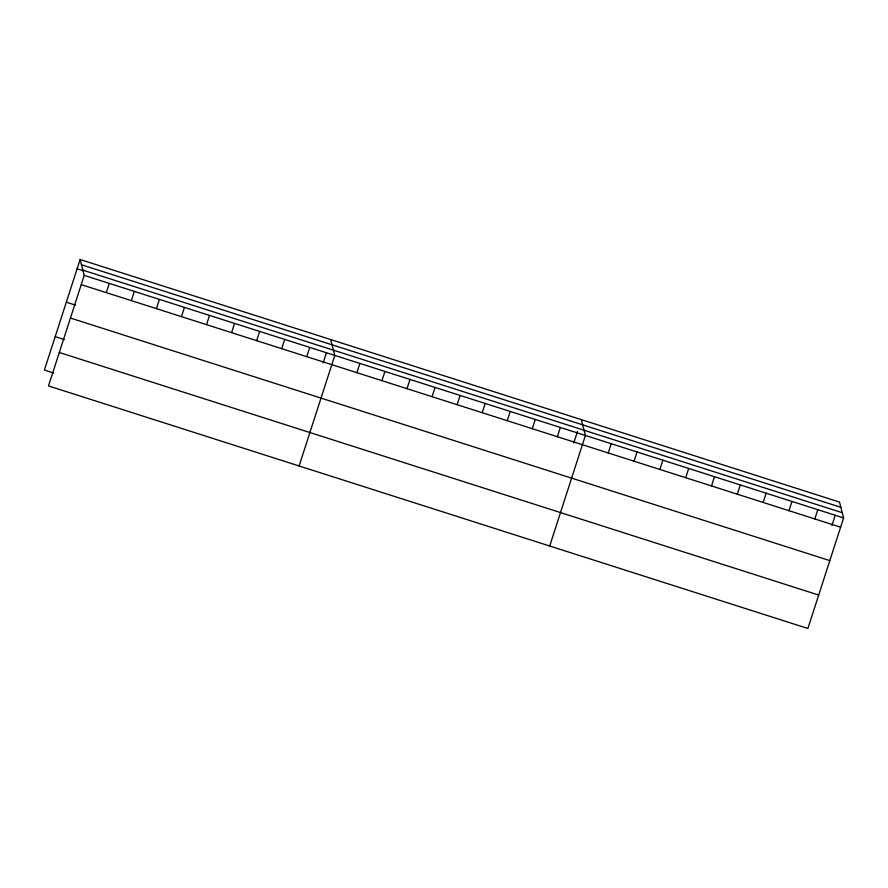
<?xml version="1.0" encoding="UTF-8"?>
<svg xmlns="http://www.w3.org/2000/svg" width="888" height="888" viewBox="0 0 888 888"><rect width="100%" height="100%" fill="white"/><g stroke="black" fill="none" stroke-linecap="round" stroke-linejoin="round"><path stroke-width="1.33" d="M80.109 259.518L84.216 275.38L48.507 385.925L807.891 628.482L843.6 517.937L839.493 502.075L80.109 259.518L44.4 370.063L53.635 373.016M106.283 292.629L109.268 283.383M131.346 300.632L134.332 291.386M156.41 308.636L159.396 299.4M181.463 316.639L184.449 307.403M206.527 324.653L209.513 315.406M231.579 332.656L234.565 323.41M256.643 340.659L259.629 331.413M281.707 348.662L284.693 339.416M306.76 356.665L309.746 347.419M323.143 362.948L326.473 352.669M299.101 465.967L334.809 355.422L330.702 339.571M356.887 372.671L359.873 363.425M381.94 380.675L384.926 371.439M407.004 388.678L409.99 379.442M432.068 396.692L435.053 387.446M457.12 404.695L460.106 395.449M482.184 412.698L485.17 403.452M507.248 420.701L510.234 411.455M532.301 428.704L535.286 419.458M557.364 436.707L560.35 427.461M573.748 442.99L577.489 431.424M549.705 546.009L585.403 435.464L581.296 419.613M608.247 452.958L611.221 443.711M634.065 461.205L637.051 451.959M659.884 469.452L662.87 460.206M685.703 477.7L688.688 468.453M711.521 485.947L714.507 476.701M737.34 494.194L740.326 484.948M763.158 502.442L766.144 493.195M788.977 510.689L791.963 501.443M814.796 518.936L817.781 509.69M831.934 525.463L835.264 515.184M81.463 264.757L840.847 507.314M82.85 270.152L842.246 512.709M77.123 268.764L83.716 270.873M84.216 275.38L843.6 517.937M81.23 284.626L840.614 527.183M66.323 302.198L75.558 305.139M70.43 318.048L829.814 560.606M55.2 336.63L64.424 339.582M59.307 352.492L818.692 595.049"/></g></svg>
